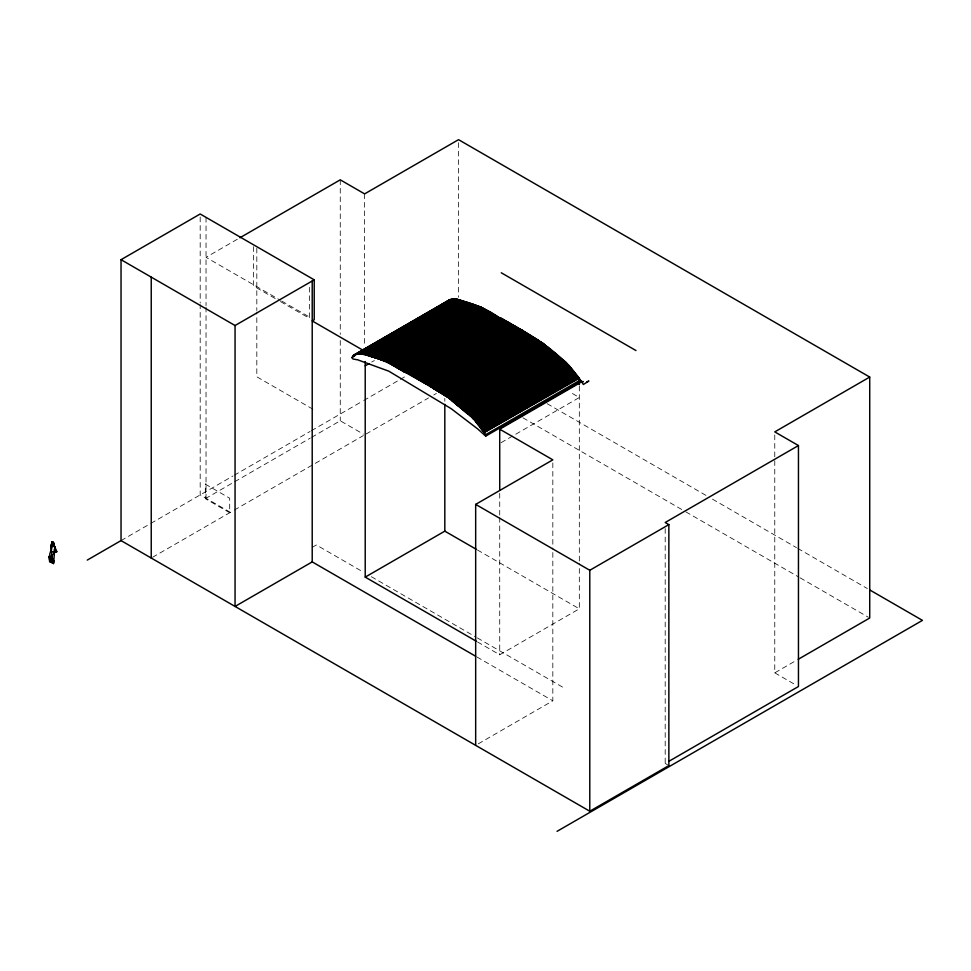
<?xml version="1.0" encoding="UTF-8"?>
<svg xmlns="http://www.w3.org/2000/svg" width="971" height="971" viewBox="0 0 971 971"><rect width="100%" height="100%" fill="white"/><g stroke="black" fill="none" stroke-linecap="round" stroke-linejoin="round"><path stroke-width="0.73" stroke-dasharray="4.86 3.64" d="M237.312 239.267L206.034 257.327L280.461 300.294M371.747 362.037L374.357 360.532M205.33 484.153L229.69 498.22L229.69 512.749L205.33 498.681L205.33 484.153L206.034 483.752M121.035 540.604L149.583 524.122M150.881 523.381L232.894 476.033M234.205 475.268L310.077 431.464M311.388 430.711L362.401 401.254M363.712 400.501L399.032 380.11M400.331 379.358L406.873 375.583M205.33 498.681L233.404 482.478M234.703 481.725L310.283 438.091M311.594 437.338L340.263 420.783L363.336 434.11M152.544 557.293L232.991 510.843M234.302 510.091L363.324 435.603M365.933 434.098L428.539 397.94M433.758 394.93L436.367 393.425M312.213 547.353L316.352 544.974L363.47 572.174M501.036 442.715L579.323 397.515L570.183 392.235M477.526 641.952L499.725 654.77L579.323 608.805L579.323 563.532M478.278 743.835L552.827 700.795L552.827 550.775M774.773 460.679L774.773 672.842L795.589 660.826M665.184 528.564L665.184 763.461L667.805 761.944M547.146 403.693L707.24 496.12M712.483 499.155L796.475 547.644M797.786 548.397L867.334 588.56M522.908 417.785L684.494 511.086M685.805 511.838L798.793 577.065M800.104 577.83L868.414 617.265M281.772 301.059L309.348 316.971M275.206 298.546L253.601 286.069L253.601 246.318M280.461 301.58L309.348 318.257L309.348 285.899M774.773 672.842L795.965 685.077M312.905 409.192L256.817 376.809L256.817 312.031M477.465 549.999L579.323 608.805M371.323 576.701L476.033 637.158M477.344 637.911L565.353 688.718M230.394 512.348L200.184 494.907L200.184 304.615M665.184 763.461L667.635 764.869M476.979 657.015L552.827 700.795M774.773 434.923L774.773 459.162M579.323 386.13L579.323 562.027M552.827 462.876L552.827 549.258M499.725 493.268L499.725 515.917M499.725 517.422L499.725 654.77M458.543 142.701L458.543 297.272M444.815 398.341L444.815 401.351M364.623 193.884L364.623 345.433M340.263 179.829L340.263 334.4M340.263 340.469L340.263 420.783M256.817 248.175L256.817 310.526M206.034 217.37L206.034 305.634M206.034 307.139L206.034 498.281M200.184 217.019L200.184 303.098"/><path stroke-width="1.46" d="M56.136 551.795L54.449 552.463L53.563 563.75L52.871 561.906L50.504 561.942L52.956 563.338M50.298 560.34L49.655 561.639L50.116 560.777M49.57 561.675L49.557 559.284M50.893 546.467L51.16 545.496M53.672 544.039C54.971 547.583 50.638 547.146 53.551 544.986C54.971 539.973 49.169 541.709 53.199 544.452M53.065 560.619L52.143 560.036M51.9 542.595L52.288 541.939M52.313 561.541L53.102 561.153L52.859 559.939C50.577 560.255 52.725 557.269 51.839 554.502M48.586 556.99C49.521 553.992 50.832 560.837 48.647 556.796M586.763 381.979L588.887 381.02L583.353 384.492C568.593 360.678 545.132 343.722 521.548 329.934L498.815 317.432C485.621 307.819 470.11 302.454 454.501 298.983L359.634 353.76L354.585 354.597L351.915 357.571L352.861 358.942L356.818 359.731A4.527 2.61 60 0 1 358.566 360.156L388.788 371.165L449.743 407.796A83.712 48.332 60 0 1 451.576 408.985L477.841 429.036L485.694 436.125L580.282 381.518L583.377 381.615L581.168 381.979L580.282 380.062L485.694 434.668L485.694 436.125M52.75 545.641L52.288 544.403L51.184 551.674L51.16 549.865C50.091 547.644 51.281 541.502 52.774 545.666M50.771 550.945L49.715 554.162L51.232 559.187M52.264 561.639L52.944 560.158M53.939 562.051L54.06 561.226M446.502 302.952L447.158 301.92M51.791 542.316L52.628 541.988L53.878 543.542M55.189 546.734L54.522 547.935L55.65 550.436L53.466 552.001L53.915 552.645M54.655 552.183L54.17 549.78L55.019 548.87M55.493 550.763L56.816 551.71L54.218 545.678M53.138 560.947L52.519 561.104M53.017 563.083L51.002 561.845M51.22 544.161L52.398 544.112M359.634 353.76C370.085 355.471 380.717 359.221 390.366 363.894L426.961 384.54L521.888 329.812M454.501 298.983L449.852 299.675L354.002 354.985M669.104 761.191L798.453 686.521L798.453 445.555L665.184 522.507L668.861 524.619L668.861 765.585L589.785 811.234L121.035 540.604L121.035 259.694L200.184 213.996L314.216 279.83L314.216 319.787L312.213 320.928L362.632 350.033M239.91 237.761L340.263 179.829L364.623 193.884L458.543 139.666L869.725 377.064L869.725 618.017L798.186 659.321M121.035 259.694L235.055 325.528L314.216 279.83M353.444 355.435L450.18 299.505M353.298 355.75L451.321 299.262M352.57 356.527L374.903 343.637M375.522 343.115L393.291 333.017M393.923 332.495L411.68 322.396M412.311 321.874L426.767 313.524M427.446 313.293L449.852 299.675M357.243 353.942L451.831 299.323M357.68 353.978L452.547 299.226M351.915 357.571L354.536 356.054M358.372 353.869L452.959 299.25M358.797 353.808L453.724 299.068M360.314 353.614L454.901 299.007M360.739 353.662L455.326 299.044M361.151 353.711L455.739 299.092M361.576 353.772L456.176 299.165M362.098 353.893L456.698 299.286M362.559 353.881L457.147 299.274M362.923 353.893L457.511 299.286M363.348 354.063L457.948 299.456M363.785 354.148L458.373 299.541M364.222 354.233L458.81 299.626M364.829 354.427L459.417 299.821M365.387 354.585L459.975 299.978M365.958 354.755L460.545 300.136M366.443 354.973L461.031 300.355M366.832 355.155L461.419 300.537M367.366 355.325L461.953 300.719M367.815 355.447L462.414 300.84M368.264 355.568L462.851 300.949M368.98 355.823L463.568 301.204M369.466 356.041L464.065 301.435M369.951 356.175L464.539 301.568M370.424 356.406L465.012 301.799M370.788 356.491L465.388 301.884M371.225 356.588L465.813 301.981M371.662 356.794L466.25 302.187M372.172 356.964L466.76 302.345M372.536 357.025L467.136 302.406M372.973 357.122L467.561 302.515M373.495 357.364L468.083 302.758M373.944 357.486L468.532 302.867M374.381 357.595L468.981 302.976M374.83 357.801L469.418 303.195M375.279 357.923L469.867 303.304M375.716 358.02L470.304 303.413M376.153 358.226L470.741 303.62M376.675 358.287L471.263 303.68M377.039 358.433L471.639 303.826M365.217 365.812L369.138 363.555M377.476 358.651L472.064 304.032M377.998 358.712L472.586 304.093M378.532 358.954L473.12 304.348M378.993 359.088L473.581 304.481M379.37 359.246L473.957 304.639M379.807 359.367L474.394 304.76M380.231 359.573L474.819 304.967M380.668 359.695L475.256 305.076M381.275 359.901L475.863 305.295M381.652 360.071L476.239 305.464M382.089 360.192L476.688 305.586M382.538 360.302L477.137 305.695M382.975 360.411L477.562 305.792M383.581 360.702L478.169 306.096M384.055 360.836L478.642 306.229M384.516 360.957L479.104 306.338M385.232 361.224L479.82 306.618M385.73 361.358L480.329 306.739M386.118 361.515L480.718 306.909M386.676 361.795L481.264 307.188M387.126 362.037L481.725 307.419M387.575 362.28L482.162 307.661M388.109 362.584L482.708 307.977M388.655 362.899L483.255 308.28M389.128 363.166L483.716 308.56M389.505 363.385L484.092 308.778M389.941 363.64L484.529 309.033M390.366 363.894L484.966 309.288M390.888 364.198L485.476 309.579M391.337 364.465L485.925 309.846M391.786 364.72L486.374 310.113M392.405 365.084L486.993 310.477M392.794 365.314L487.381 310.708M393.231 365.582L487.818 310.963M393.68 365.836L488.279 311.23M394.117 366.091L488.704 311.485M394.639 366.407L489.238 311.788M395.27 366.771L489.857 312.164M395.67 367.002L490.258 312.395M396.204 367.329L490.804 312.711M396.593 367.548L491.18 312.941M397.018 367.803L491.617 313.196M397.467 368.058L492.054 313.451M397.976 368.373L492.576 313.754M398.438 368.628L493.025 314.021M398.875 368.895L493.474 314.288M399.506 369.259L494.093 314.653M399.979 369.538L494.567 314.932M400.44 369.817L495.028 315.199M400.902 370.085L495.489 315.478M401.351 370.352L495.938 315.733M401.8 370.606L496.387 316M402.407 370.971L497.006 316.364M402.795 371.201L497.383 316.582M403.329 371.517L497.917 316.898M403.705 371.735L498.305 317.129M404.227 372.039L498.815 317.432M404.761 372.148L499.361 317.541M405.223 372.269L499.81 317.663M405.684 372.488L500.271 317.881M406.218 372.767L500.805 318.148M406.594 372.852L501.182 318.245M407.116 373.022L501.704 318.403M407.565 373.24L502.165 318.634M408.014 373.459L502.602 318.852M408.548 373.75L503.136 319.143M87.269 560.097L121.035 540.604M409.349 374.211L503.949 319.605M410.041 374.612L504.641 320.005M410.927 375.122L505.527 320.515M411.692 375.571L506.279 320.964M412.529 376.056L507.117 321.45M413.209 376.457L507.797 321.85M413.767 376.784L508.355 322.178M414.289 377.1L508.877 322.481M414.787 377.379L509.374 322.773M415.248 377.658L509.836 323.052M415.709 377.925L510.297 323.319M416.158 378.192L510.746 323.574M416.693 378.508L511.28 323.889M417.239 378.824L511.826 324.217M417.785 379.151L512.385 324.545M418.355 379.491L512.955 324.872M418.841 379.77L513.441 325.164M419.399 380.098L513.999 325.491M419.8 380.329L514.387 325.722M420.334 380.644L514.921 326.038M420.71 380.863L515.298 326.256M421.22 381.166L515.819 326.559M421.851 381.542L516.451 326.924M422.336 381.821L516.924 327.215M422.81 382.101L517.397 327.494M423.271 382.38L517.871 327.761M423.72 382.635L518.32 328.028M424.169 382.902L518.769 328.295M424.703 383.217L519.291 328.599M425.249 383.533L519.837 328.926M425.638 383.763L520.225 329.145M426.075 384.018L520.674 329.412M426.524 384.285L521.111 329.679M426.961 384.54L521.548 329.934M427.289 384.431L522.313 330.104M427.713 384.722L428.235 385.208L522.835 330.601M428.235 385.208L523.284 330.977M428.684 385.584L523.721 331.281M429.133 385.9L524.17 331.584M429.583 386.203L524.619 331.864M430.032 386.482L525.056 332.143M430.469 386.749L525.493 332.41M430.906 387.016L525.942 332.677M431.342 387.283L526.464 332.98M431.877 387.599L527.01 333.308M432.423 387.915L527.387 333.539M432.799 388.145L527.921 333.854M433.333 388.461L433.976 388.946L528.564 334.327M433.976 388.946L528.964 334.582M434.377 389.201L529.426 334.874M434.838 389.48L529.972 335.213M435.384 389.82L530.336 335.432M435.748 390.039L530.87 335.748M436.282 390.354L436.914 390.73L531.501 336.124M436.914 390.73L531.902 336.354M437.302 390.961L532.351 336.621M437.763 391.24L532.897 336.949M438.771 391.823L533.358 337.216M439.22 392.102L533.819 337.483M439.681 392.369L534.268 337.75M440.215 392.672L534.803 338.066M440.761 393L535.349 338.394M441.32 393.328L535.907 338.721M441.805 393.619L536.393 339M442.278 393.898L536.866 339.28M442.825 394.214L537.424 339.607M443.298 394.493L537.885 339.886M438.309 391.556L443.759 394.76L538.347 340.153M443.759 394.76L538.82 340.53M444.22 395.136L539.269 340.918M444.682 395.537L445.301 395.937L539.9 341.331M445.301 395.937L540.374 341.634M445.786 396.253L540.847 341.938M446.259 396.544L541.32 342.217M446.721 396.836L541.769 342.496M447.182 397.103L542.219 342.763M447.631 397.382L542.668 343.03M448.068 397.637L543.105 343.297M448.517 397.904L543.554 343.552M448.954 398.171L449.415 398.644L544.003 344.037M449.415 398.644L544.367 344.389M449.779 399.008L450.386 399.409L544.974 344.802M450.386 399.409L545.362 345.178M450.775 399.785L545.811 345.591M451.224 400.21L451.855 400.732L546.455 346.125M451.855 400.732L546.928 346.465M452.328 401.072L452.814 401.509L547.401 346.89M452.814 401.509L547.79 347.169M453.19 401.788L548.227 347.46M453.627 402.067L548.676 347.849M454.076 402.467L454.622 403.026L549.21 348.419M454.622 403.026L549.586 348.698M454.998 403.317L550.035 349.123M455.448 403.73L456.249 404.373L550.848 349.766M456.249 404.373L456.856 404.895L551.455 350.276M456.856 404.895L457.559 405.477L552.147 350.859M457.559 405.477L458.203 406.024L552.802 351.417M458.203 406.024L458.822 406.448L553.409 351.842M458.822 406.448L459.526 407.019L554.125 352.412M459.526 407.019L460.072 407.504L554.659 352.886M460.072 407.504L460.679 408.014L555.266 353.408M460.679 408.014L461.201 408.488L555.788 353.881M461.201 408.488L461.88 409.058L556.468 354.451M461.88 409.058L462.572 409.641L557.172 355.034M462.572 409.641L463.483 410.454L558.07 355.847M463.483 410.454L464.429 411.206L559.017 356.6M464.429 411.206L465.425 412.092L560.012 357.474M465.425 412.092L466.444 412.906L561.032 358.287M466.444 412.906L467.476 413.707L562.063 359.088M467.476 413.707L468.41 414.35L563.01 359.743M468.41 414.35L469.175 414.957L563.763 360.35M469.175 414.957L469.891 415.552L564.479 360.945M470.401 416.013L564.988 361.406M469.891 415.552L470.923 416.498L565.51 361.88M470.923 416.498L566.008 362.244M471.421 416.85L471.821 417.348L566.409 362.741M471.821 417.348L472.282 417.809L566.87 363.19M472.282 417.809L567.246 363.591M472.659 418.198L473.193 418.804L567.792 364.198M473.193 418.804L473.666 419.29L568.253 364.671M473.666 419.29L568.63 364.975M474.03 419.593L474.503 420.14L569.091 365.533M474.503 420.14L569.455 365.933M474.868 420.552L475.317 421.098L569.904 366.492M475.317 421.098L570.268 366.917M475.681 421.523L476.033 422.045L570.62 367.426M476.033 422.045L476.385 422.579L570.984 367.96M476.385 422.579L476.81 423.04L571.409 368.434M476.81 423.04L477.247 423.514L571.846 368.907M477.247 423.514L477.72 424.218L572.32 369.599M477.72 424.218L478.193 424.837L572.793 370.218M478.193 424.837L573.169 370.679M478.569 425.298L573.521 371.128M478.934 425.735L479.383 426.33L573.982 371.711M479.383 426.33L574.262 372.209M479.662 426.815L480.184 427.458L574.783 372.852M480.184 427.458L575.075 373.362M480.487 427.98L575.402 373.811M480.815 428.417L481.24 428.891L575.839 374.284M481.24 428.891L481.689 429.473L576.276 374.867M481.689 429.473L482.138 429.959L576.725 375.352M482.138 429.959L577.102 375.777M482.502 430.384L482.963 430.966L577.563 376.36M482.963 430.966L577.927 376.784M483.34 431.391L483.692 431.925L578.291 377.306M483.692 431.925L484.153 432.52L578.74 377.913M484.153 432.52L579.104 378.35L576.847 376.566M579.323 383.229L499.725 429.182L552.827 459.841L475.669 504.386L475.669 745.352M475.669 656.262L312.213 561.893L235.055 606.438L235.055 325.528M365.217 361.54L365.217 577.114L444.815 531.149L476.166 549.246M869.725 377.064L774.773 431.889L798.453 445.555M475.669 504.386L589.785 570.28L668.861 524.619M557.063 831.334L922.45 620.372L869.955 590.065M52.859 562.427L52.446 560.874M53.526 560.668L53.053 563.265M52.895 562.075L52.058 561.808M52.628 558.968L53.017 559.939L52.179 560.121M52.737 561.881L51.803 561.772M52.385 560.728L53.017 560.485L52.313 560.534M51.803 541.721L53.781 543.372M53.575 551.965L51.184 551.479M55.65 550.314L56.731 551.771M50.638 562.1L50.164 560.922M54.376 552.936L53.83 552.56L54.17 554.611M53.004 560.34L54.024 561.396M501.267 272.778L635.981 350.555M365.217 577.114L476.215 641.2M49.011 557.84L49.557 560.097M578.765 380.062L580.391 381.615L580.282 382.72M50.031 557.403L51.087 558.786M484.505 432.957L485.694 434.668M53.793 545.787L53.939 545.083M54.23 551.419L54.57 552.123M52.106 545.52L51.584 544.367M52.422 558.628L51.706 552.875M589.785 570.28L589.785 811.234M579.323 384.71L579.323 382.38L499.725 428.345L499.725 490.258M444.815 404.373L444.815 531.149M312.213 280.971L312.213 561.893M151.233 277.123L151.233 558.046"/></g></svg>
